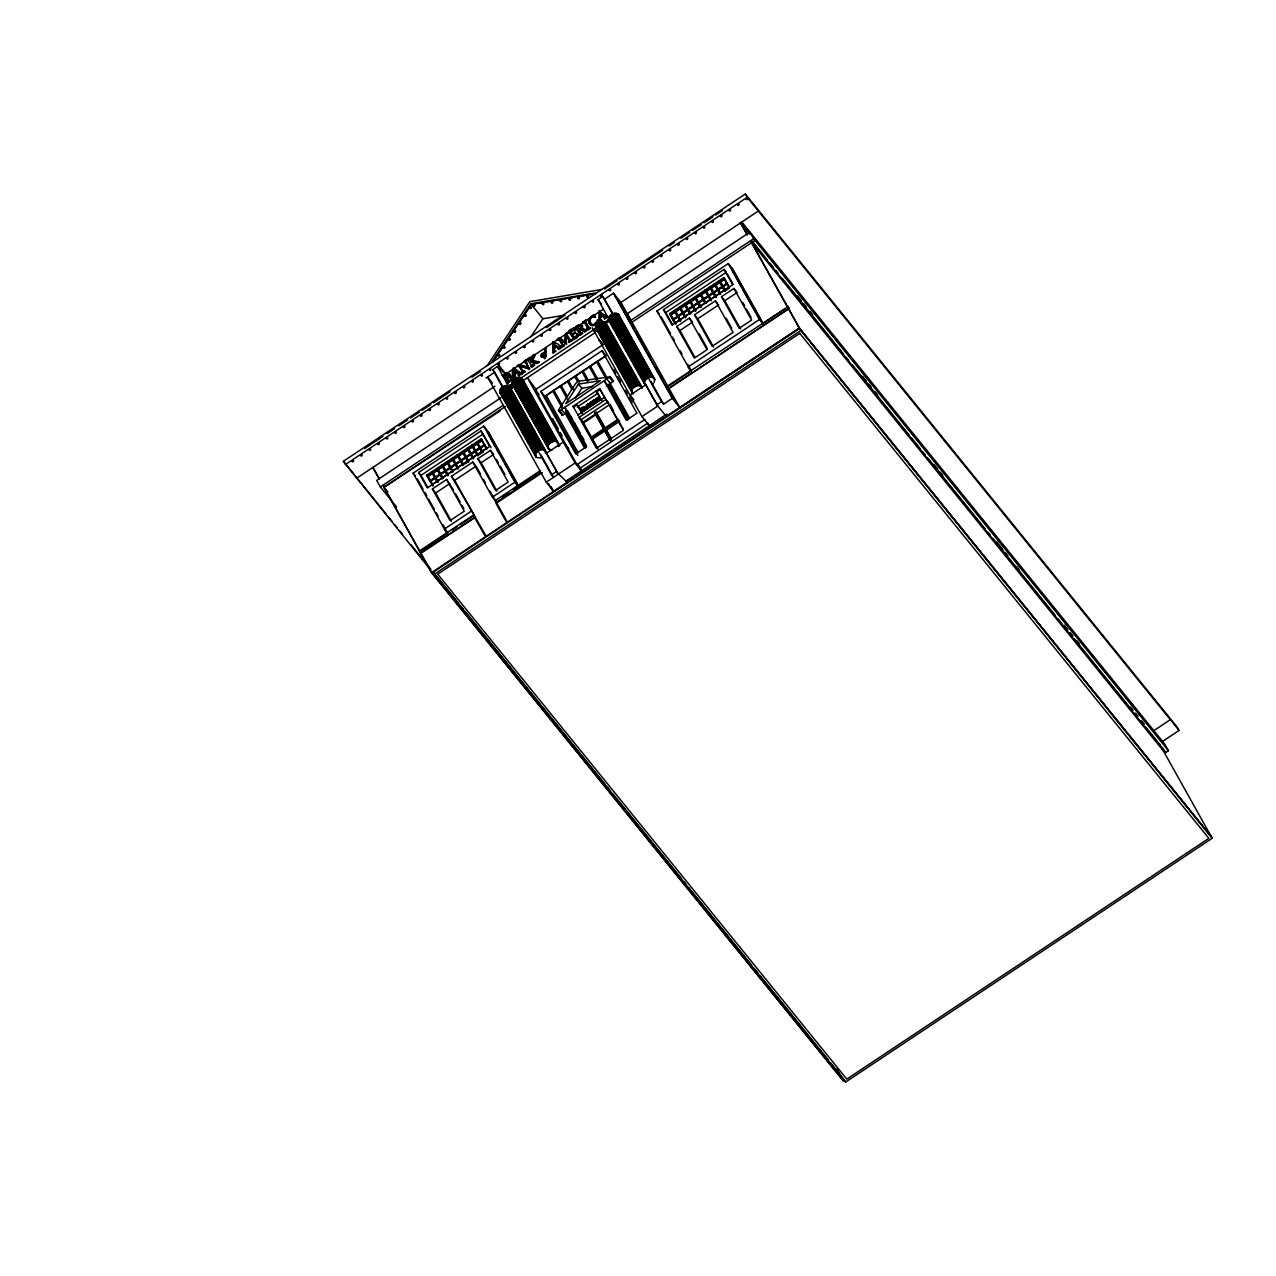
<?xml version="1.0" encoding="UTF-8"?>
<svg xmlns="http://www.w3.org/2000/svg" width="1276" height="1276" viewBox="0 0 1276 1276"><rect width="100%" height="100%" fill="white"/><g stroke="black" fill="none" stroke-linecap="round" stroke-linejoin="round"><path stroke-width="1.5" d="M585.588 408.32L581.649 411.701M543.002 354.218L541.694 354.122L541.933 355.956M577.039 333.69L577.534 334.28C578.363 337.486 572.86 339.799 572.828 335.03L575.444 332.558L572.334 334.424C573.706 342.032 577.693 332.079 578.044 334.711C580.261 337.151 569.957 342.255 572.924 337.949M572.717 340.102C574.806 333.068 562.301 331.888 573.785 328.123L574.663 329.607M545.745 356.419L544.374 358.54L546.128 356.323M536.271 362.017L532.57 360.996L535.17 355.095C529.572 354.234 534.788 358.221 531.438 362.017M546.176 355.797L544.469 358.636L545.618 355.765M541.008 457.988L536.255 457.398L499.889 392.609C498.469 387.617 506.907 383.023 510.081 387.314L545.841 451.305L545.969 453.395L544.039 449.934M510.209 389.403L510.081 387.314M552.093 449.981L548.712 449.104L512.362 384.315C510.607 379.004 521.007 374.107 522.793 380.009L558.553 444L557.963 446.249M522.793 380.009L525.584 386.309M536.255 457.398C532.826 452.486 542.587 446.616 545.841 451.305M548.712 449.104C544.868 443.873 556.735 437.604 558.553 444M633.39 393.965L596.131 328.602C594.696 323.61 603.133 319.032 606.307 323.306M645.927 385.623L608.668 320.26C607.232 315.268 615.686 310.69 618.844 314.965L654.604 378.956L654.285 382.194M618.988 317.07L618.844 314.965M642.322 388.287C640.536 382.369 630.137 387.266 631.891 392.593M645.034 385.049C641.589 380.152 651.366 374.267 654.604 378.956M583.483 408.176L581.808 408.623L582.861 410.394C585.828 407.81 584.759 405.561 584.264 410.011M545.251 350.884C543.48 349.193 547.819 346.976 545.618 348.874M541.423 354.776L541.295 355.334A4.163 3.078 -39 0 0 541.423 356.674M579.24 329.543C586.386 321.026 569.399 327.964 581.362 330.037A114.346 84.407 -39 0 1 584.424 331.648C590.485 330.564 580.07 330.596 580.979 326.337C573.658 325.651 583.595 334.121 581.792 325.173M543.416 355.86L542.188 356.483M532.57 360.996L534.516 354.234M583.403 408.161L582.127 409.213M541.806 354.616L542.715 353.994M584.599 408.033L584.536 406.869M518.487 373.709L518.359 375.303L521.437 373.262L514.1 368.509M519.38 374.889C525.345 374.666 516.971 372.688 513.51 367.951C509.395 375.383 517.163 383.98 514.132 374.315L516.955 372.433L518.901 374.299M558.186 347.311C557.181 350.517 563.498 346.083 559.079 346.402M554.278 342.702L552.715 341.968L553.226 353.053L555.985 351.219L554.199 350.565L553.832 347.901L556.655 346.035C561.169 353.133 563.848 345.27 554.31 342.542M603.995 317.995L604.664 318.841C611.874 316.241 601.044 315.188 599.321 310.881L599.321 322.381L602.081 320.547L600.31 319.893L599.943 317.245L602.75 315.379C603.851 319.798 609.083 315.666 605.717 316.129M602.75 315.379L605.143 317.628L604.664 318.841M544.916 349.05L544.692 351.219M544.804 349.847L546.367 348.141M599.146 398.925L598.157 398.575L599.736 397.219L597.806 398.941L599.273 397.171M598.045 399.228L598.604 397.458M569.096 340.485L569.16 342.462L572.158 340.469L570.691 340.532L566.847 334.487M560.611 338.73L566.273 342.67L565.858 335.109L569.575 341.091L569.16 342.462M598.157 398.575L598.715 397.538M598.396 398.862L599.194 398.016M597.726 398.048L597.535 400.473L597.455 398.224L598.843 396.788L597.248 397.857L597.95 398.335M596.833 399.356L597.359 398.447M597.072 399.643L597.04 398.654M529.396 369.067L520.034 365.957L529.396 369.067L525.632 361.411L526.159 359.8L523.447 361.602L525.824 362.847M529.795 368.684C525.234 366.26 528.184 357.041 524.085 362.496M564.981 341.84L559.239 337.821C554.247 339.671 563.529 339.639 561.871 345.126C559.319 348.635 566.193 344.073 562.525 344.855M557.181 339.161L559.654 340.277L562.365 345.732L561.807 347.359L564.423 345.621L562.19 344.297M579.814 333.371L579.288 334.806L582.366 332.765L580.915 332.797L579.304 329.99L580.883 329.431A114.346 84.407 -39 0 1 583.945 331.042L584.95 331.951M581.776 328.921C586.226 321.345 573.147 326.337 576.162 327.166C578.921 328.347 579.783 335.46 580.405 334.966C584.934 332.414 580.389 334.695 579.798 330.596M522.315 371.428L522.267 373.661L524.978 371.842L522.618 370.598M519.763 366.722L522.809 372.034L522.267 373.661M587.534 328.235L586.992 329.671L590.038 327.645L588.443 327.374L585.253 321.568L585.796 320.132L582.749 322.158L584.137 322.142L587.789 328.331M587.311 327.725L587.486 330.277L590.533 328.251L588.922 327.964L585.748 322.174L586.29 320.723L583.244 322.748L584.839 323.035M533.097 366.419C536.223 366.499 529.492 355.908 528.631 358.173C525.09 358.349 533.145 366.643 532.347 366.946M530.194 359.768C532.379 355.701 525.09 360.773 529.062 360.135M531.534 364.824C529.253 368.939 536.654 363.851 532.666 364.473M558.425 410.154L575.093 384.331A5.997 4.657 -39.7 0 1 576.832 382.449L577.741 381.859A5.997 4.657 -39.7 0 1 580.054 381.03L609.992 376.819L559.032 411.223L558.425 410.154L560.706 412.914M578.395 384.092L565.699 403.758L600.374 380.695L578.395 384.092L581.84 388.239L592.83 386.532M575.492 398.064L581.84 388.239M507.226 381.652C504.802 385.496 515.711 378.286 510.879 375.91A2.52 1.866 -39 0 0 509.634 375.782L508.677 376.117L510.926 378.525A2.01 1.483 -39 0 1 510.623 379.674L508.566 381.141L506.54 377.935L509.204 376.755M508.677 376.117L509.076 375.543A2.472 1.818 -39 0 0 509.459 373.756L507.194 372.608L502.409 375.591L504.036 375.862L507.704 382.242L507.114 383.725L512.186 379.754L511.357 376.5A2.52 1.866 -39 0 0 510.129 376.388M567.326 335.078C566.879 328.331 563.035 339.177 565.794 342.08M567.086 334.583C569.287 331.808 564.598 334.121 565.794 336.066M487.225 365.622L529.827 301.678L601.746 289.445M508.103 338.938L492.648 362.017L531.231 304.454L595.509 293.608L577.996 296.526M530.88 336.768L542.842 318.777L564.088 315.3M492.185 361.443L530.832 303.736L595.047 293.017M510.32 335.636L515.839 327.39M518.056 324.104L523.575 315.858M525.776 312.556L531.31 304.31L535.202 303.672M668.975 388.367L789.286 308.361L668.321 388.813L676.376 403.216M504.833 374.634C507.322 371.077 510.416 376.627 506.317 377.521L504.833 374.634L505.44 375.686M505.328 375.24L508.326 374.362M561.855 414.301C562.349 417.73 562.875 411.701 559.366 411M559.462 324.535C560.547 321.408 555.57 325.699 559.239 324.71M545.458 349.241L545.155 350.326M583.977 408.097L584.775 407.156M590.07 324.63C586.274 321.153 590.054 315.826 594.09 314.773C598.859 318.665 587.088 314.04 589.767 321.488C593.531 330.675 598.093 316.608 598.013 322.046L593.675 325.077L590.262 324.614M597.296 319.845L598.492 322.637L595.126 325.316L592.335 325.827L589.592 324.024M652.419 384.267L653.487 383.294M572.828 335.03C564.821 326.911 578.921 332.127 573.785 328.123M572.063 333.929L575.301 332.621L572.541 334.519L570.962 331.521L574.28 330.245M545.458 348.747L546.431 348.252M531.167 361.81C538.36 364.027 543.656 362.336 532.076 360.39M514.132 374.315L514.627 374.905C517.482 384.459 510.033 376.101 514.005 368.557L513.51 367.951M553.226 353.053L553.21 341.537M605.669 316.336L598.827 311.296M562.684 344.887L559.829 339.607L566.129 343.707L566.161 339.256M559.829 339.607L566.608 344.313L565.858 335.109M542.045 357.328L543.496 356.578L543.672 353.739M507.497 377.664L508.358 376.962M594.744 316.99L595.557 317.325M606.387 386.149L613.405 381.237L609.753 376.516M584.472 409.819L585.142 408.176M536.893 362.99L538.727 361.395M584.472 331.361L586.29 329.75L581.298 328.331M508.821 385.878L510.32 384.842A5.774 3.86 -29.2 0 1 512.298 388.159M568.681 341.856L571.664 339.879L569.973 339.655M521.772 373.055L524.5 371.236L523 371.156M572.238 339.496L578.076 335.604L577.422 333.546M597.806 398.941L600.406 399.228M599.401 398.702L599.816 398.511M574.264 328.729C567.023 332.908 569.064 331.313 573.179 338.044M430.267 569.59L343.372 461.29L745.296 193.984L1177.174 727.097L1179.056 730.446L1161.989 741.787M364.665 448.514L371.284 444.112M372.353 443.41L379.02 438.976M379.562 438.609L382.88 436.408M387.234 433.505L390.615 431.256M391.158 430.889L394.475 428.688M398.814 425.817L407.714 419.868M410.521 418.018L419.31 412.164M421.957 410.409L430.905 404.444M433.537 402.722L440.364 398.176M440.842 397.841L444.144 395.624M445.101 395.018L450.061 391.716M471.865 377.217L480.574 371.396M546.495 327.597L565.029 315.188M604.537 288.998L617.042 280.672M619.45 279.061L630.28 271.868M631.062 271.341L641.844 264.18M642.673 263.622L649.484 258.996M650.106 258.677L653.424 256.476M654.269 255.902L662.722 250.176M669.198 245.981L674.318 242.472M680.81 238.261L689.79 232.28M692.533 230.35L701.369 224.592M704.017 222.821L712.933 216.888M715.629 215.102L722.344 210.508M345.238 464.639L747.178 197.317L1179.056 730.446M503.318 388.654L492.711 369.689L498.996 365.51L506.109 374.299M666.311 416.502L656.821 404.779L598.061 299.637L602.782 296.479L613.485 314.502M485.965 378.031L494.753 372.193L503.047 387.059M604.824 298.983L613.596 293.145L672.372 398.303L679.725 407.586L681.448 406.565M502.776 376.069L603.373 309.159M543.767 352.607L544.724 351.969L543.991 353.117M545.554 352.096C547.819 349.289 543.624 353.324 546.319 355.414M543.831 352.926L544.884 352.176L544.517 350.278M546.543 351.075L545.378 351.889L546.335 355.988M356.387 478.388L494.96 386.213M514.084 373.724L517.019 372.688L514.563 374.331L513.67 369.737L516.541 372.098M553.784 347.327L553.369 343.324L556.719 346.29L554.263 347.917L556.24 345.684L557.134 346.641L554.326 348.507L554.837 351.299M599.88 316.655L602.83 315.619L600.374 317.261L599.465 312.668L602.83 315.619M620.295 302.859L758.311 211.066M507.035 378.525L509.682 377.361L511.405 379.116A2.01 1.483 -39 0 1 511.102 380.28L509.06 381.731L506.54 377.935M514.627 374.905L516.955 372.433M600.948 320.643L600.438 317.836L603.245 315.969M508.518 386.357L513.367 383.135M519.97 378.733L595.924 328.219M604.17 322.732L609.13 319.447M594.217 331.234L595.748 330.213M604.92 324.12L610.119 320.659M510.56 388.861L515.153 385.799M521.964 381.333L595.334 332.526M500.958 397.713L376.691 480.366L380.376 486.938L396.645 507.05M632.019 322.238L626.947 313.928L749.985 232.088L1164.765 744.115L1168.449 750.703L1165.706 752.521L752.33 242.233M380.376 486.938L502.983 405.385M630.615 320.515L753.669 238.676L1168.449 750.703M420.011 550.626L419.82 551.631L383.853 487.288L505.376 406.47M630.934 322.956L755.057 240.398M581.058 469.632L577.007 464.624L535.17 389.786L603.054 344.632L598.635 339.145L603.054 344.632M446.983 533.575L413.105 473.157L483.779 426.152L487.049 430.203L518.311 486.124L515.041 482.089L483.779 426.152M690.794 371.428L656.917 311.009L728.245 263.574L732.982 269.427L762.346 321.967M481.02 430.985L489.681 446.472L427.332 487.942L418.672 472.439L481.02 430.985L491.053 447.637M586.003 445.149L568.474 412.18L564.55 407.331L586.561 446.712L575.747 453.905L540.849 391.445L602.017 350.756L605.956 355.605L544.772 396.294L577.869 455.436M663.456 309.653L724.034 269.364L726.363 272.235L665.785 312.524L663.456 309.653L672.117 325.141L732.695 284.851L724.034 269.364M418.672 472.439L421.016 475.326L483.365 433.856M426.662 475.198L432.867 485.789L426.662 475.198L481.196 438.928L486.523 447.94M606.084 355.765L544.9 396.453L540.849 391.445M723.779 277.594L729.043 287.02L674.972 322.988L669.693 313.561L723.779 277.594L729.106 286.606M427.588 476.363L482.121 440.092M724.704 278.758L670.171 315.012L674.573 322.876M673.265 319.431L727.352 283.463L726.411 282.315M431.926 484.625L486.459 448.355L481.196 438.928M465.118 463.842L467.957 461.96L465.724 457.956L461.481 460.78L463.714 464.783M446.6 479.505L464.289 511.166L450.077 520.608L432.389 488.963L446.6 479.505L453.586 490.207M460.173 524.803L474.273 515.408L451.417 476.315L472.822 462.071L474.991 464.767M477.846 458.722L490.415 450.364L493.7 454.4L481.116 462.757L477.846 458.722L495.566 490.431L508.135 482.057L490.415 450.364M676.663 326.496L689.327 318.075L692.597 322.11L679.933 330.532L676.663 326.496L694.351 358.141L707.016 349.72L689.327 318.075M715.421 300.833L733.062 332.398L712.136 346.322L694.479 314.757L715.421 300.833L717.606 303.529M721.514 296.67L733.891 288.44L737.161 292.475L724.784 300.705L721.514 296.67L739.203 328.315L751.58 320.085L733.891 288.44M432.389 488.963L435.658 492.999L449.87 483.54M451.417 476.315L454.687 480.35L476.092 466.107L480.749 474.465M694.479 314.757L697.749 318.793L718.691 304.868M578.506 415.832L572.988 406.326L599.576 388.654L605.095 398.176L599.576 388.654M600.23 389.467L596.626 391.86L601.506 400.568L600.852 399.755M567.724 411.861L562.461 415.37L559.032 411.223M609.497 384.889L608.173 385.767L627.441 420.187M609.625 385.049L608.301 385.926L604.25 380.918L626.261 420.314L636.931 413.217L602.017 350.756M577.262 407.012L597.806 393.295L601.857 400.552M586.242 407.698L586.242 405.178L587.614 404.269L590.421 405.369L587.757 404.173L590.629 405.72M589.783 402.817L591.617 401.605L594.09 402.658C593.42 399.787 590.501 402.785 593.372 401.366M592.351 401.111L594.153 399.914L595.27 400.648L594.297 399.819M595.477 399.691L596.61 398.272L597.264 398.941M584.264 408.48C585.716 403.503 573.371 413.217 584.424 407.363M586.481 407.985L587.614 404.269M590.006 403.12L591.617 401.605M592.59 401.398L594.393 400.201M594.999 399.787L597.439 398.479M581.441 411.335L581.027 409.66M594.871 402.45L594.568 400.297M594.074 400.903L595.621 399.962M580.373 409.58L581.202 409.468M582.031 408.91L583.228 408.129L582.303 409.516L583.547 409.293M587.167 405.959L587.231 405.353C587.773 408.591 589.416 404.859 587.247 407.475M587.008 406.231L588.475 406.231M582.366 409.5L583.307 409.006M587.008 407.188L589.002 406.31M596.945 399.914L598.269 399.611M582.542 409.803L584.057 409.293M587.757 404.173L590.054 405.002M592.287 402.977L592.909 403.71M597.184 400.201L598.588 400.17L597.902 399.468M582.015 410.952L581.202 411.047C583.371 412.93 587.726 408.48 584.36 406.996M589.927 405.688L590.836 405.752C591.41 403.264 590.038 409.181 588.268 406.342L588.715 406.996M591.298 405.784L591.043 404.955M597.79 400.026L598.907 400.728L596.036 401.637M599.545 398.702L600.342 398.766M581.409 411.414L585.046 408.192M587.933 407.235L586.003 408.511C588.443 409.548 588.204 405.321 588.156 407.522L587.949 407.507M590.613 405.465L588.539 406.837L589.352 407.076M593.101 403.806L591.075 405.146L593.787 404.125L593.26 403.312M592.335 404.093L591.378 402.514L595.079 402.482M598.205 400.409L596.067 401.828L596.881 402.068M600.374 398.957L597.567 399.5M588.092 406.725L586.242 408.798L585.748 408.033M588.778 407.124L593.787 404.125M591.378 402.514L593.914 403.535C598.38 401.637 592.479 403.886 594.664 403.535M596.307 402.115L598.907 400.728M577.869 415.035L604.441 397.362M606.052 399.404L623.342 430.331L596.418 448.243L579.129 417.316L606.052 399.404L623.374 429.31M608.014 401.828L581.09 419.74L597.439 448.977M610.247 440.81L594.728 413.057L596.051 412.18L604.744 427.332M604.011 428.943L596.051 414.668L583.658 422.914L579.129 417.316M629.977 395.225L633.662 399.771L629.977 395.225L645.879 384.65L657.81 406.007L641.924 416.582L592.303 327.804M546.511 453.203L563.322 442.022L568.681 448.642M471.004 511.373L444.367 529.093L447.637 533.129L421.415 550.578M472.822 462.071L492.424 497.146L515.041 482.089M731.515 267.609L762.777 323.546L759.507 319.51L688.179 366.946L691.448 370.981L667.332 387.027M836.881 1069.288L843.564 1081.235L431.543 572.637L419.341 551.057L473.811 514.834L486.22 536.287L553.082 491.818L548.6 483.811M539.955 470.86L495.216 500.607L496.683 502.967M666.184 386.899L788.281 306.575M604.968 430.873L592.59 439.103L591.203 437.142L603.596 428.895L610.279 440.364M618.126 419.23L604.904 428.018L596.051 412.18M452.342 530.003L457.047 526.876M502.154 496.874L508.614 492.584M513.462 489.362L535.681 474.576M536.606 473.97L539.764 471.865M762.123 323.976L785.107 308.696M591.665 437.971L604.058 429.741M605.382 428.848L618.589 420.059L619.626 421.319L606.403 430.108L605.382 428.848L611.571 439.933M596.562 434.925L601.203 431.83M420.346 552.843L475.294 517.195L420.809 553.417M496.22 502.393L540.865 472.694M542.332 472.599L496.029 503.398L506.763 522.618M538.966 452.438L551.487 474.847L556.224 471.689L567.246 482.392M656.821 404.779L661.558 401.637L663.584 404.141L672.372 398.303L613.485 293.225L620.949 302.428L679.725 407.586M492.472 383.151L487.496 377.01L546.272 482.168L575.061 463.029L581.393 470.844L579.942 468.26L647.841 423.09L649.293 425.69M577.007 464.624L644.795 419.549M566.129 481.004L666.726 414.094L667.922 415.561M431.543 572.637L485.566 536.717L474.64 517.625M553.656 491.292L799.366 328.012L1211.371 836.609M1211.179 836.609L799.302 328.187L553.8 491.467L546.272 482.168M1159.661 744.259L1212.2 838.268L845.701 1082.016L433.202 572.174L799.701 328.426M434.35 574.248L800.865 330.5L1212.2 838.268M1170.315 719.68L1153.265 731.02L1154.636 732.711M1164.127 750.83L1162.42 747.449M500.32 410.808L384.714 486.842L383.103 485.119M560.403 338.874L557.803 340.07M523.591 361.906L524.962 361.698L528.36 367.392L519.141 364.489L517.402 365.622L519.141 365.399M526.621 366.93L519.635 365.08L517.881 366.228L519.938 366.802M554.199 350.565L555.491 350.613L552.572 352.192M580.07 333.467C574.296 328.857 575.412 325.284 581.936 325.332M532.108 357.136L535.17 355.095M597.79 399.787L599.975 399.563M582.622 408.081L583.595 408.288M502.409 375.591L504.323 376.165L507.481 381.747M531.614 356.546L533.097 357.009M599.353 400.058L601.076 399.276L598.986 399.803M539.206 362.001L537.818 362.336M602.081 320.547L600.31 319.893M595.047 316.368L594.568 315.379L593.372 315.906L589.815 318.936L589.528 323.849M541.917 356.084L543.464 356.514L542.794 353.978M590.565 322.94C592.67 327.166 598.221 323.897 597.774 320.451M598.923 398.638L599.959 398.575M539.094 303.018L542.986 302.364M546.878 301.726L550.769 301.072M554.645 300.418L558.537 299.764M562.429 299.126L566.321 298.472M570.212 297.818L574.104 297.164M584.328 407.921L585.381 408.464M586.912 408.703L585.971 408.32M581.505 411.51L582.366 411.717M591.92 405.369L590.804 404.667M584.759 407.81L585.429 407.985M583.818 409.006L583.371 408.001M599.002 396.692L599.241 396.98M518.534 365.574L522.442 371.252M499.889 392.609L502.553 394.284M591.777 401.493L593.484 402.052M537.387 363.596L530.96 361.411L532.491 356.227M541.678 357.168C546.256 358.907 542.906 349.177 541.088 355.095A4.163 3.078 -39 0 0 541.215 356.419L541.598 357.057M587.981 404.46L589.719 405.226M587.008 405.05L587.965 405.593M610.167 321.648L608.668 320.26M597.631 329.99L596.131 328.602M543.56 353.596L541.949 353.883L541.806 355.589M513.67 369.737L517.019 372.688M553.8 342.112L554.805 343.148M505.727 374.554L497.449 366.547L558.25 474.194L509.475 386.5M609.545 376.452L613.118 380.615M609.609 377.584L613.054 381.715M607.057 379.291L610.486 383.422M561.552 409.548L564.981 413.695M741.882 222.168L749.395 231.434M741.26 222.423L751.277 234.784M753.781 237.878L757.529 242.52M760.033 245.598L762.538 248.692M765.042 251.787L805.124 301.264M813.881 312.078L816.385 315.172M820.149 319.813L822.653 322.892M825.157 325.986L827.661 329.08M830.166 332.175L870.248 381.636M885.273 400.201L887.777 403.28M890.281 406.374L892.785 409.468M895.289 412.563L899.038 417.204M901.542 420.298L937.86 465.118M950.397 480.574L952.901 483.668M955.405 486.762L957.909 489.856M961.657 494.498L964.162 497.592M966.666 500.67L1005.488 548.6M1015.505 560.962L1018.009 564.056M1020.513 567.15L1023.017 570.244M1026.781 574.886L1029.285 577.98M1031.79 581.058L1073.116 632.083M1080.628 641.35L1083.133 644.444M1091.905 655.274L1094.409 658.352M1096.913 661.447L1141.988 717.096M1157.093 735.742L1159.549 738.772M741.579 223.013L749.092 232.312M749.714 234.098L740.59 222.853L747.401 234.848M797.484 295.92L801.232 300.562M803.736 303.656L806.241 306.75M810.005 311.376L812.509 314.47M862.592 376.292L866.34 380.934M868.844 384.028L871.348 387.122M875.113 391.748L877.617 394.842M933.952 464.4L937.716 469.042M940.221 472.12L942.725 475.214M996.556 541.678L1002.824 549.414M1005.328 552.492L1007.833 555.586M1016.589 566.416L1019.093 569.495M1064.168 625.144L1067.932 629.786M1070.436 632.88L1072.941 635.958M1076.689 640.6L1079.193 643.694M1130.536 707.063L1133.04 710.158M1135.544 713.252L1138.048 716.33M1141.813 720.972L1144.317 724.066M752.09 241.132L767.131 259.714M769.651 262.808L773.415 267.45M775.92 270.56L778.424 273.654M782.188 278.296L843.643 354.154M846.148 357.248L848.652 360.342M852.416 364.984L908.847 434.653M911.351 437.748L920.14 448.578M922.644 451.672L925.148 454.782M927.652 457.877L985.343 529.077M987.863 532.172L990.367 535.282M992.872 538.376L996.636 543.018M999.14 546.112L1055.571 615.782M1058.091 618.876L1061.839 623.517M1064.359 626.612L1066.864 629.706M1069.368 632.8L1071.872 635.895M1074.392 638.989L1132.067 710.206M1134.587 713.3L1137.091 716.394M1140.856 721.052L1143.36 724.146M1145.864 727.24L1159.996 744.674M1164.334 750.83L1165.706 752.521M1163.68 751.261L751.676 242.663L800.865 330.5M719.074 280.72L725.278 291.311L724.337 290.146M714.4 283.83L720.605 294.405L719.664 293.257M709.855 286.845L716.059 297.436M704.99 290.099L711.195 300.673L710.254 299.525M699.838 293.512L705.165 302.524M694.686 296.957L700.875 307.532M689.487 300.402L695.691 310.977L694.766 309.829M684.446 303.752L689.758 312.764M679.39 307.117L685.595 317.692M674.35 310.467L680.555 321.058L679.614 319.893M669.693 313.561L675.897 324.136M656.917 311.009L659.102 313.705M626.947 313.928L628.334 315.651M598.061 299.637L601.618 304.023M607.105 315.906L607.727 316.799M599.465 312.668L600.374 317.261M594.536 328.442L596.961 331.441M585.796 320.132L586.466 320.978M589.895 327.358L590.533 328.251M582.749 322.158L583.387 323.051M586.816 329.431L587.486 330.277M582.223 332.462L582.845 333.355M579.129 334.551L579.783 335.397M575.157 330.564L574.822 330.803M574.87 331.951L575.795 333.227M641.924 416.582L650.489 427.157M568.123 331.888L568.745 332.781M645.225 428.401L646.406 429.868M567.23 332.478L567.884 333.339M571.52 339.575L572.158 340.469M530.832 303.736L542.842 318.777M563.801 344.711L564.423 345.621M561.009 346.562L561.807 347.359M595.972 391.046L597.806 393.295M557.899 348.651L558.553 349.512M553.369 343.324L554.263 347.917M594.09 402.658L593.149 401.079M594.728 413.057L596.051 414.668M581.808 408.623L582.749 409.819M576.577 403.934L582.462 413.456M581.457 412.658L582.095 413.456L577.231 404.731L573.642 407.124L572.988 406.326M530.034 357.216L530.704 358.062M534.134 364.442L534.772 365.335M591.203 437.142L592.527 438.753M526.94 359.274L527.578 360.167M526.159 359.8L526.797 360.661M531.007 366.547L531.661 367.392M524.356 370.949L524.978 371.842M517.402 365.622L518.024 366.515M535.17 389.786L539.11 394.635M521.31 372.959L521.932 373.868M518.2 375.064L518.854 375.91M515.663 376.723L516.286 377.616M512.872 378.605L513.526 379.45M510.065 385.32L512.091 387.824M506.444 382.88L507.114 383.725M492.711 369.689L494.753 372.193M567.788 479.904L568.968 481.371M565.842 480.653L567.405 482.583M551.487 474.847L553.513 477.352L541.12 455.165M511.82 476.331L515.089 480.366M483.827 443.649L484.768 444.798L430.235 481.068L429.294 479.92M476.49 442.07L482.695 452.645L481.754 451.497M471.817 445.165L478.021 455.755L477.08 454.591M467.271 448.195L473.476 458.77L472.551 457.621M462.406 451.433L468.611 462.008M492.424 497.146L495.694 501.181M457.255 454.862L463.459 465.437L462.518 464.289M452.087 458.291L458.291 468.866L457.366 467.718M446.903 461.737L452.23 470.748M441.863 465.102L448.051 475.677L447.126 474.528M436.807 468.451L442.134 477.463M431.766 471.817L437.955 482.392M413.105 473.157L415.29 475.852M383.853 487.288L387.808 491.914M343.372 461.29L385.815 513.686M388.319 516.78L392.083 521.421M394.587 524.5L397.091 527.594M399.595 530.688L402.099 533.783M410.856 544.597L430.889 569.335M433.202 572.174L458.275 603.133M460.795 606.228L463.3 609.338M465.804 612.432L528.503 689.837M531.023 692.932L539.796 703.762M542.3 706.856L604.999 784.261M607.52 787.356L610.024 790.45M612.528 793.56L681.512 878.701M684.016 881.796L686.52 884.89M689.024 887.984L751.739 965.39M754.244 968.484L758.008 973.125M760.512 976.22L828.236 1059.83M830.74 1062.924L845.701 1082.016M442.788 585.046L461.561 608.237M464.065 611.316L472.838 622.146M475.342 625.24L477.846 628.318M486.603 639.148L489.107 642.243M510.4 668.512L537.946 702.518M540.45 705.612L542.954 708.706M546.718 713.348L549.222 716.442M578.028 751.995L603.07 782.906M605.574 786L609.322 790.626M611.826 793.72L614.33 796.814M644.38 833.914L668.177 863.278M670.682 866.372L674.446 871.014M676.95 874.108L679.454 877.186M688.211 888.016L690.715 891.111M712.008 917.38L739.554 951.386M742.058 954.48L744.562 957.574M753.334 968.388L755.839 971.483M595.222 317.596C592.638 314.55 588.284 320.18 590.597 322.844M512.362 384.315L549.621 449.678M598.667 321.536L601.459 319.654M599.321 322.381L599.417 312.907M566.353 335.716L569.319 340.612M745.296 193.984L747.178 197.317M749.985 232.088L753.669 238.676M787.818 306.001L788.823 307.787M740.24 222.502L747.018 234.624M750.894 241.563L799.302 328.187M731.802 269.746L733.7 273.128M735.598 276.525L741.276 286.685M743.174 290.083L755.488 312.11M757.386 315.507L759.284 318.888M728.245 263.574L759.507 319.51M727.336 273.957L733.11 284.293M742.744 302.46L744.61 305.793M746.476 309.127L751.117 317.453M724.624 291.247L722.391 287.26L718.627 289.748L720.111 292.427M724.784 300.705L740.606 329.017M719.951 294.357L717.718 290.354L714.082 292.778L716.315 296.766M715.405 297.372L713.172 293.384L709.217 296.016L711.45 300.019M726.124 318.155L731.69 328.123M710.541 300.626L708.308 296.622L704.065 299.445L706.298 303.433M704.639 302.715L703.156 300.051L698.897 302.875L701.13 306.878M700.221 307.484L697.988 303.481L693.713 306.32L695.946 310.323M695.037 310.929L692.804 306.926L688.657 309.685L690.906 313.673M697.749 318.793L713.539 347.04M689.981 314.279L687.748 310.291L683.617 313.035L685.85 317.038M699.12 333.77L707.494 348.763M684.941 317.644L682.708 313.641L678.577 316.4L680.81 320.388M679.885 320.994L677.652 317.006L673.648 319.67L675.881 323.673M679.933 330.532L694.83 357.184M665.785 312.524L672.532 324.582M661.127 316.751L670.602 333.69M672.5 337.087L674.398 340.469M680.076 350.645L681.974 354.042M687.652 364.202L690.491 369.29M621.221 304.517L626.755 314.438M632.338 324.407L634.284 327.9M636.23 331.377L646.916 350.501M648.862 353.978L650.808 357.455M656.63 367.887L663.44 380.073M618.254 314.167L654.859 379.945M617.345 313.593L653.105 377.568M621.89 322.254L627.696 332.621M629.626 336.082L631.556 339.544M633.486 343.005L635.416 346.466M637.346 349.927L639.292 353.372M641.222 356.833L647.012 367.217M616.196 313.29L651.956 377.265M614.888 313.29L650.648 377.265M613.485 313.577L649.245 377.552M651.063 381.731L663.584 404.141M602.782 296.479L612.416 313.721M649.037 379.227L661.558 401.637M612.113 314.135L647.873 378.127M610.853 314.949L646.613 378.924M609.8 315.922L645.56 379.913M609.003 317.022L644.763 381.014M618.812 336.226L620.742 339.687M630.408 356.977L632.354 360.438M634.284 363.899L640.073 374.267M608.413 319.271L644.173 383.247M605.717 322.509L642.067 387.298M604.808 321.935L640.568 385.91M603.66 321.632L639.42 385.607M602.336 321.632L638.096 385.607M600.948 321.919L636.708 385.894M599.576 322.477L635.336 386.469M598.316 323.291L634.076 387.266M597.248 324.264L633.008 388.255M596.45 325.364L632.21 389.355M595.988 326.512L631.748 390.488M595.876 327.613L632.481 393.391M613.708 369.482L615.782 373.118M617.712 376.579L620.63 381.795M625.336 390.296L627.282 393.774M629.212 397.235L632.13 402.45M597.694 361.108L606.419 376.723M609.322 381.923L629.674 418.353M596.546 361.858L605.749 378.334M609.434 384.921L628.574 419.182M590.389 365.957L597.758 379.147M589.241 366.722L596.61 379.897M613.533 410.601L610.087 404.38L583.068 422.165L597.902 448.594M583.084 370.822L588.603 380.695M581.936 371.571L587.47 381.46M596.402 398.925L597.455 400.68M595.557 399.484L596.61 401.254M594.153 399.914L595.78 402.801M606.403 430.108L610.821 438.019M575.779 375.67L579.463 382.258M590.565 402.801L591.617 404.572M574.647 376.436L577.406 381.38M568.474 380.535L574.009 390.408M567.341 381.285L571.951 389.531M582.015 408.639L582.861 410.394M580.963 409.181L581.792 410.665M561.185 385.384L567.629 396.916M560.036 386.149L567.405 399.324M570.388 415.593L572.43 419.182M574.344 422.611L580.086 432.883M582 436.312L583.914 439.741M553.88 390.233L562.604 405.848M565.507 411.063L585.875 447.493M553.385 390.568L562.126 406.183M566.002 413.121L585.381 447.812M552.731 390.998L562.429 408.352M565.348 413.552L584.727 448.243M546.224 395.576L578.219 452.82M536.59 390.041L527.355 377.68L575.061 463.029M552.62 418.735L558.362 428.991M560.26 432.42L562.174 435.834M578.124 464.448L580.931 469.472M520.034 365.957L523.112 371.204M521.948 378.222L558.298 443.011M521.039 377.648L556.799 441.624M527.514 389.77L533.304 400.138M535.25 403.599L537.18 407.06M539.11 410.521L544.916 420.889M546.846 424.35L548.776 427.811M554.566 438.194L557.468 443.378M519.89 377.345L555.65 441.321M518.566 377.329L554.326 441.321M517.179 377.632L552.939 441.608M515.807 378.19L551.567 442.182M514.547 378.988L550.307 442.979M513.478 379.977L549.238 443.968M512.681 381.077L548.441 445.069M512.218 382.226L547.978 446.201M512.107 383.326L547.867 447.302M511.182 391.142L514.084 396.326M516.014 399.787L517.944 403.248M519.874 406.709L525.68 417.077M527.61 420.538L529.54 423.999M535.346 434.366L537.276 437.827M507.417 385.639L543.177 449.615M506.109 385.623L541.869 449.615M504.722 385.91L540.482 449.902M503.35 386.484L539.11 450.46M502.074 387.282L537.834 451.273M501.021 388.271L536.781 452.262M500.224 389.371L535.984 453.363M499.761 390.504L535.521 454.495M501.404 393.981L527.498 440.683M529.428 444.144L531.358 447.589M533.288 451.05L536.191 456.25M499.65 391.62L535.41 455.596M551.041 486.571L552.843 489.777M488.517 432.006L517.896 484.561M489.298 435.818L495.104 446.201M497.034 449.662L498.964 453.124M504.77 463.507L506.7 466.968M508.63 470.429L514.435 480.797M515.249 482.248L516.86 485.119M496.492 459.408L498.358 462.741M500.224 466.075L504.881 474.417M836.944 1069.113L843.627 1081.059L431.751 572.637L384.06 487.288M486.746 449.455L484.497 445.468L480.717 447.988L482.95 451.975M477.368 455.691L475.135 451.704L471.498 454.112L473.731 458.116M481.116 462.757L496.97 491.132M472.822 458.722L470.589 454.719L466.633 457.35L468.866 461.354M483.556 479.473L485.422 482.806M490.08 491.164L507.417 522.171M462.805 465.389L460.556 461.386L456.314 464.209L458.547 468.212M457.637 468.818L455.404 464.815L451.13 467.654L453.363 471.657M452.454 472.264L450.221 468.26L446.074 471.019L448.323 475.023M454.687 480.35L474.273 515.408M447.397 475.629L445.165 471.626L441.033 474.369L443.266 478.372M455.452 493.541L460.11 501.867M461.96 505.2L463.826 508.534M442.357 478.978L440.124 474.975L435.977 477.734L438.226 481.738M437.301 482.344L435.068 478.34L430.889 481.132L433.122 485.119M435.658 492.999L451.481 521.31M421.016 475.326L427.747 487.384M417.332 478.899L423.01 489.059M424.908 492.456L426.806 495.838M428.688 499.235L434.382 509.411M436.28 512.793L438.162 516.19M442.9 524.659L447.637 533.129M372.975 467.447L379.45 479.042M372.783 467.479L379.243 479.058M503.031 376.484L507.673 373.214L509.937 374.362A2.472 1.818 -39 0 1 509.89 375.495M543.097 354.409L543.64 355.749M545.091 350.677L545.474 351.777M544.788 352.288L545.793 355.972M514.148 370.327L514.419 372.991M559.813 445.212A5.774 3.86 -29.2 0 1 559.095 446.329M351.969 461.067C353.356 463.81 354.824 458.148 351.969 461.067M360.534 455.373C361.906 458.116 363.373 452.454 360.534 455.373M369.083 449.678C370.471 452.438 371.938 446.775 369.083 449.678M377.648 443.984C379.02 446.744 380.487 441.081 377.648 443.984M386.197 438.306C387.585 441.033 389.021 435.435 386.197 438.306M394.762 432.612C396.134 435.355 397.602 429.693 394.762 432.612M403.312 426.918C404.699 429.661 406.135 424.063 403.312 426.918M411.877 421.224C413.249 423.983 414.716 418.321 411.877 421.224M420.426 415.529C421.814 418.289 423.281 412.626 420.426 415.529M428.975 409.851C430.379 412.595 431.766 406.98 428.975 409.851M437.54 404.157C438.928 406.9 440.395 401.238 437.54 404.157M446.09 398.463C447.477 401.206 448.945 395.56 446.09 398.463M454.655 392.769C456.042 395.528 457.51 389.866 454.655 392.769M463.204 387.091C464.592 389.834 466.059 384.172 463.204 387.091M471.769 381.396C473.141 384.14 474.608 378.478 471.769 381.396M480.813 375.383C482.2 378.127 483.588 372.512 480.813 375.383M489.362 369.689C490.75 372.433 492.217 366.77 489.362 369.689M498.166 355.494C499.538 358.253 501.005 352.591 498.166 355.494M497.911 363.995C499.315 366.738 500.702 361.124 497.911 363.995M503.446 347.55C504.833 350.294 506.301 344.632 503.446 347.55M508.741 339.591C510.129 342.335 511.596 336.673 508.741 339.591M506.476 358.301C507.864 361.06 509.331 355.398 506.476 358.301M514.037 331.632C515.408 334.392 516.876 328.729 514.037 331.632M519.316 323.689C520.704 326.433 522.171 320.77 519.316 323.689M515.025 352.623C516.413 355.366 517.881 349.704 515.025 352.623M524.611 315.73C525.999 318.474 527.466 312.811 524.611 315.73M529.907 307.771C531.294 310.531 532.762 304.868 529.907 307.771M523.591 346.928C524.978 349.672 526.446 344.01 523.591 346.928M533.448 305.427C534.819 308.17 536.287 302.508 533.448 305.427M532.14 341.234C533.543 343.962 534.963 338.363 532.14 341.234M542.348 303.959C543.736 306.719 545.203 301.056 542.348 303.959M540.705 335.54C542.093 338.299 543.56 332.637 540.705 335.54M551.248 302.508C552.636 305.267 554.103 299.605 551.248 302.508M549.254 329.846C550.642 332.589 552.077 326.991 549.254 329.846M560.148 301.056C561.536 303.8 563.003 298.137 560.148 301.056M569.048 299.605C570.436 302.348 571.839 296.718 569.048 299.605M566.369 318.474C567.756 321.217 569.224 315.555 566.369 318.474M577.948 298.137C579.336 300.897 580.803 295.234 577.948 298.137M574.934 312.779C576.305 315.523 577.773 309.861 574.934 312.779M583.483 307.085C584.871 309.845 586.338 304.182 583.483 307.085M586.848 296.686C588.236 299.429 589.703 293.767 586.848 296.686M592.048 301.391C593.436 304.151 594.823 298.52 592.048 301.391M600.597 295.713C601.985 298.456 603.452 292.794 600.597 295.713M609.146 290.019C610.55 292.762 611.938 287.148 609.146 290.019M617.712 284.325C619.099 287.084 620.567 281.422 617.712 284.325M626.261 278.631C627.648 281.39 629.116 275.728 626.261 278.631M634.826 272.952C636.214 275.696 637.681 270.034 634.826 272.952M643.375 267.258C644.779 269.986 646.198 264.387 643.375 267.258M651.94 261.564C653.328 264.307 654.795 258.645 651.94 261.564M660.49 255.87C661.877 258.629 663.345 252.967 660.49 255.87M669.055 250.176C670.426 252.935 671.894 247.273 669.055 250.176M677.604 244.498C678.991 247.241 680.459 241.579 677.604 244.498M686.169 238.803C687.557 241.547 688.944 235.932 686.169 238.803M694.718 233.109C696.106 235.853 697.573 230.19 694.718 233.109M703.283 227.415C704.671 230.159 706.059 224.544 703.283 227.415M711.833 221.721C713.22 224.48 714.688 218.818 711.833 221.721M720.382 216.043C721.769 218.786 723.237 213.124 720.382 216.043M728.947 210.349C730.335 213.092 731.802 207.43 728.947 210.349M737.496 204.654C738.9 207.398 740.319 201.799 737.496 204.654M746.061 198.96C747.449 201.72 748.916 196.057 746.061 198.96M432.436 473.619L428.242 476.411L430.49 480.414L434.669 477.623L432.436 473.619M437.493 470.27L433.346 473.013L435.579 477.017L439.726 474.257L437.493 470.27M442.533 466.904L438.402 469.664L440.635 473.651L444.766 470.908L442.533 466.904M447.589 463.555L443.442 466.298L445.675 470.302L449.822 467.558L447.589 463.555M452.773 460.11L448.498 462.949L450.731 466.952L455.006 464.097L452.773 460.11M457.925 456.664L453.682 459.488L455.915 463.491L460.157 460.668L457.925 456.664M463.076 453.251L458.85 456.058L461.083 460.062L465.325 457.239L463.076 453.251M467.957 449.997L464.001 452.629L466.234 456.633L470.19 454.001L467.957 449.997M472.487 446.983L468.866 449.391L471.099 453.395L474.736 450.986L472.487 446.983M477.176 443.873L473.412 446.377L475.645 450.38L479.409 447.876L477.176 443.873M481.865 440.746L478.085 443.266L480.318 447.27L484.098 444.75L481.865 440.746M675.02 312.285L671.016 314.949L673.25 318.952L677.253 316.288L675.02 312.285M680.076 308.92L675.929 311.679L678.178 315.682L682.309 312.923L680.076 308.92M685.116 305.57L680.985 308.314L683.218 312.317L687.349 309.574L685.116 305.57M690.172 302.221L686.025 304.964L688.258 308.967L692.405 306.208L690.172 302.221M695.356 298.759L691.082 301.614L693.315 305.602L697.589 302.763L695.356 298.759M700.508 295.33L696.265 298.153L698.498 302.157L702.757 299.334L700.508 295.33M705.676 291.901L701.433 294.724L703.666 298.728L707.909 295.904L705.676 291.901M710.541 288.663L706.585 291.295L708.818 295.298L712.774 292.667L710.541 288.663M715.086 285.649L711.45 288.057L713.683 292.06L717.319 289.652L715.086 285.649M719.76 282.538L715.995 285.042L718.229 289.046L721.993 286.542L719.76 282.538M724.449 279.412L720.669 281.932L722.902 285.936L726.698 283.416L724.449 279.412M479.808 448.594L476.044 451.098L478.277 455.085L482.041 452.597L479.808 448.594M727.097 284.117L723.301 286.637L725.534 290.641L729.33 288.121L727.097 284.117M799.781 333.371L437.716 574.184L846.785 1079.145L1208.851 838.348L799.781 333.371"/></g></svg>
